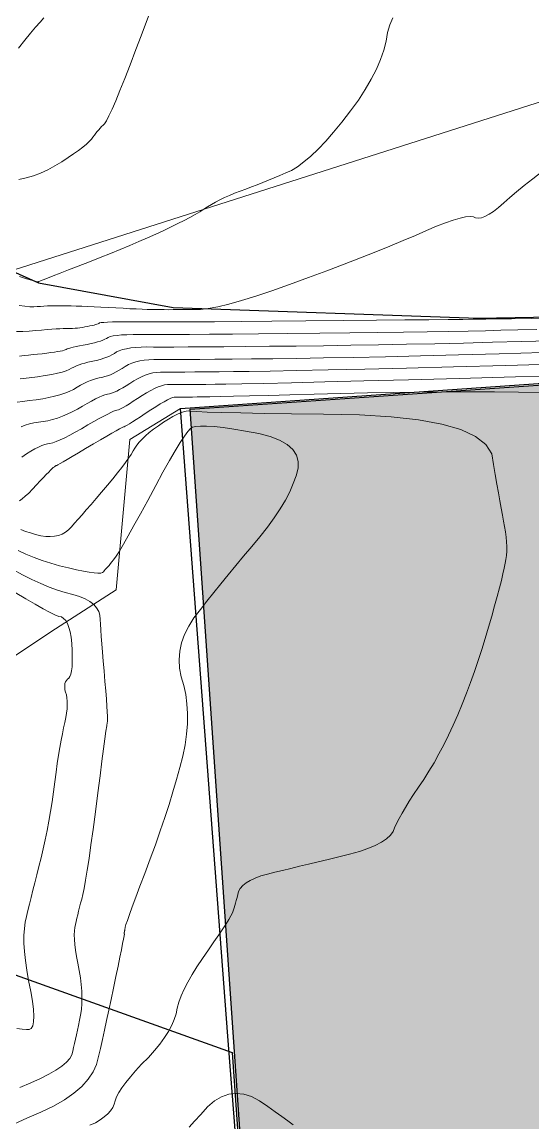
# Model space of a CAD drawing. Extents: x -19176 to -17597, y 5652440 to 5654285.
# Drawn here: x -18158.04 to -18145.49, y 5653003.27 to 5653030.33 of the extents above; entities that cross this region are included whole.
import ezdxf

# ---------------------------------------------------------------- set-up
doc = ezdxf.new("R2010")
doc.units = 0
doc.header["$LTSCALE"] = 5
for name, color, linetype in [('AS-FENCE-DASH', 48, 'foc-FENCE-DASH'), ('AS-ROADS', 254, 'Continuous'), ('F-RW', 190, 'Continuous'), ('P-PROPOSED', 10, 'Continuous'), ('P-PROPOSED-H', 21, 'Continuous')]:
    doc.layers.add(name, color=color, linetype=linetype)
for name, color, linetype, lineweight, true_color in [('AS-STORM', 7, 'foc-STORM', 9, 0x29a300), ('C-TOPO-MAJR', 7, 'Continuous', 15, 0xd3aa5f), ('C-TOPO-MINR', 7, 'Continuous', 13, 0xe9d5af)]:
    doc.layers.add(name, color=color, linetype=linetype, lineweight=lineweight, true_color=true_color)
doc.layers.add('T-ELEVATION', color=48, linetype='Continuous', lineweight=18)
doc.styles.add('foc-LtypeFont', font='ARIALN.TTF', dxfattribs={"height": 7.35})
doc.linetypes.add('foc-FENCE-DASH', pattern='A,0.5,-0.5,1,-0.5,1,-0.5,1,-0.5,1,-0.5,["X",foc-LtypeFont,S=0.2,R=0,X=-0.625,Y=-0.75],-0.5', length=7.5)
doc.linetypes.add('foc-STORM', pattern='A,10,-1,["ST",foc-LtypeFont,S=0.2,R=0,X=-0.5,Y=-0.75],-2.75', length=13.75)

msp = doc.modelspace()

# ---------------------------------------------------------------- hatches: boundary and pattern name
at = {"layer": 'P-PROPOSED-H'}
h = msp.add_hatch(color=256, dxfattribs=at)
h.dxf.hatch_style = 1
h.paths.add_polyline_path([(-18151.85, 5652990.886), (-18153.911, 5653020.815), (-18123.982, 5653022.876), (-18121.921, 5652992.947)])

# ---------------------------------------------------------------- linework, layer by layer
at = {"layer": 'AS-FENCE-DASH', "flags": 128}
msp.add_lwpolyline([(-18152.776, 5653002.675), (-18152.987, 5653005.397), (-18154.149, 5653020.827), (-18138.678, 5653021.908), (-18124.264, 5653022.882), (-18123.11, 5653007.444), (-18122.048, 5652993.07), (-18136.889, 5652991.885), (-18151.842, 5652990.718)], dxfattribs=at)
at = {"layer": 'AS-ROADS', "flags": 128}
msp.add_lwpolyline([(-18173.716, 5653060.097), (-18171.888, 5653054.701), (-18170.318, 5653048.421), (-18168.056, 5653041.679), (-18165.734, 5653034.44), (-18164.684, 5653030.423), (-18163.302, 5653027.678), (-18160.501, 5653025.194), (-18157.639, 5653023.919), (-18154.329, 5653023.311), (-18146.831, 5653023.049), (-18139.129, 5653023.189), (-18135.801, 5653023.071)], dxfattribs=at)
at = {"layer": 'AS-STORM', "flags": 128}
msp.add_lwpolyline([(-18172.695, 5653062.825), (-18167.991, 5653021.129), (-18126.71, 5653034.315), (-18127.274, 5653041.219)], dxfattribs=at)
at = {"layer": 'C-TOPO-MAJR', "flags": 128}
for points in [[(-18158.178, 5653022.721), (-18158.022, 5653022.721), (-18157.865, 5653022.728), (-18157.706, 5653022.744), (-18157.561, 5653022.757), (-18157.429, 5653022.769), (-18157.31, 5653022.778), (-18157.203, 5653022.785), (-18157.111, 5653022.791), (-18157.031, 5653022.794), (-18156.964, 5653022.796), (-18156.911, 5653022.795), (-18156.856, 5653022.796), (-18156.799, 5653022.799), (-18156.741, 5653022.803), (-18156.682, 5653022.809), (-18156.622, 5653022.816), (-18156.56, 5653022.825), (-18156.496, 5653022.835), (-18156.431, 5653022.848), (-18156.373, 5653022.859), (-18156.32, 5653022.871), (-18156.274, 5653022.882), (-18156.235, 5653022.893), (-18156.202, 5653022.903), (-18156.175, 5653022.914), (-18156.154, 5653022.923), (-18156.14, 5653022.933), (-18156.099, 5653022.941), (-18156.033, 5653022.948), (-18155.94, 5653022.953), (-18155.821, 5653022.957), (-18155.676, 5653022.959), (-18155.505, 5653022.96), (-18155.308, 5653022.959), (-18155.085, 5653022.957), (-18154.774, 5653022.957), (-18154.375, 5653022.958), (-18153.889, 5653022.96), (-18153.316, 5653022.964), (-18152.654, 5653022.969), (-18151.906, 5653022.975), (-18151.069, 5653022.983), (-18150.146, 5653022.992), (-18149.334, 5653023), (-18148.634, 5653023.007), (-18148.047, 5653023.014), (-18147.571, 5653023.019), (-18147.208, 5653023.022), (-18146.957, 5653023.025), (-18146.818, 5653023.027), (-18146.791, 5653023.028), (-18146.648, 5653023.03), (-18146.39, 5653023.032), (-18146.017, 5653023.036), (-18145.529, 5653023.041), (-18144.925, 5653023.047)], [(-18158.051, 5653019.634), (-18157.937, 5653019.712), (-18157.83, 5653019.779), (-18157.731, 5653019.836), (-18157.64, 5653019.883), (-18157.557, 5653019.92), (-18157.482, 5653019.947), (-18157.416, 5653019.964), (-18157.357, 5653019.971), (-18157.285, 5653019.989), (-18157.2, 5653020.018), (-18157.103, 5653020.058), (-18156.992, 5653020.109), (-18156.869, 5653020.171), (-18156.733, 5653020.245), (-18156.584, 5653020.329), (-18156.422, 5653020.425), (-18156.277, 5653020.509), (-18156.147, 5653020.582), (-18156.035, 5653020.644), (-18155.938, 5653020.695), (-18155.858, 5653020.735), (-18155.794, 5653020.763), (-18155.746, 5653020.78), (-18155.715, 5653020.786), (-18155.674, 5653020.8), (-18155.622, 5653020.824), (-18155.559, 5653020.856), (-18155.486, 5653020.898), (-18155.403, 5653020.948), (-18155.309, 5653021.007), (-18155.204, 5653021.075), (-18155.089, 5653021.152), (-18154.981, 5653021.219), (-18154.879, 5653021.276), (-18154.784, 5653021.324), (-18154.696, 5653021.362), (-18154.614, 5653021.391), (-18154.539, 5653021.409), (-18154.47, 5653021.418), (-18154.408, 5653021.418), (-18154.322, 5653021.418), (-18154.212, 5653021.418), (-18154.077, 5653021.419), (-18153.918, 5653021.42), (-18153.734, 5653021.421), (-18153.526, 5653021.423), (-18153.294, 5653021.425), (-18153.038, 5653021.427), (-18152.641, 5653021.434), (-18152.103, 5653021.446), (-18151.424, 5653021.462), (-18150.605, 5653021.482), (-18149.644, 5653021.507), (-18148.543, 5653021.536), (-18147.301, 5653021.569), (-18145.918, 5653021.607), (-18144.688, 5653021.64)], [(-18158.211, 5653016.306), (-18157.949, 5653016.15), (-18157.721, 5653016.017), (-18157.526, 5653015.907), (-18157.364, 5653015.821), (-18157.235, 5653015.759), (-18157.139, 5653015.72), (-18157.076, 5653015.705), (-18157.02, 5653015.67), (-18156.97, 5653015.616), (-18156.927, 5653015.542), (-18156.891, 5653015.449), (-18156.861, 5653015.337), (-18156.838, 5653015.205), (-18156.821, 5653015.054), (-18156.811, 5653014.883), (-18156.807, 5653014.731), (-18156.808, 5653014.597), (-18156.814, 5653014.481), (-18156.826, 5653014.383), (-18156.843, 5653014.303), (-18156.866, 5653014.242), (-18156.894, 5653014.199), (-18156.927, 5653014.174), (-18156.954, 5653014.144), (-18156.974, 5653014.109), (-18156.987, 5653014.069), (-18156.994, 5653014.024), (-18156.994, 5653013.973), (-18156.987, 5653013.918), (-18156.973, 5653013.857), (-18156.953, 5653013.792), (-18156.939, 5653013.718), (-18156.931, 5653013.636), (-18156.93, 5653013.547), (-18156.935, 5653013.449), (-18156.947, 5653013.343), (-18156.965, 5653013.23), (-18156.989, 5653013.108), (-18157.02, 5653012.978), (-18157.051, 5653012.833), (-18157.082, 5653012.674), (-18157.113, 5653012.499), (-18157.145, 5653012.31), (-18157.176, 5653012.106), (-18157.208, 5653011.887), (-18157.24, 5653011.653), (-18157.271, 5653011.404), (-18157.306, 5653011.159), (-18157.344, 5653010.919), (-18157.384, 5653010.683), (-18157.427, 5653010.452), (-18157.473, 5653010.226), (-18157.522, 5653010.003), (-18157.574, 5653009.785), (-18157.629, 5653009.572), (-18157.68, 5653009.368), (-18157.729, 5653009.173), (-18157.775, 5653008.988), (-18157.819, 5653008.812), (-18157.859, 5653008.646), (-18157.897, 5653008.488), (-18157.932, 5653008.34), (-18157.964, 5653008.202), (-18157.985, 5653008.047), (-18157.996, 5653007.875), (-18157.995, 5653007.687), (-18157.983, 5653007.482), (-18157.961, 5653007.26), (-18157.927, 5653007.022), (-18157.883, 5653006.767), (-18157.827, 5653006.496), (-18157.787, 5653006.259), (-18157.762, 5653006.056), (-18157.753, 5653005.888), (-18157.759, 5653005.755), (-18157.78, 5653005.656), (-18157.816, 5653005.591), (-18157.868, 5653005.561), (-18157.935, 5653005.566), (-18158.036, 5653005.574), (-18158.17, 5653005.587)]]:
    msp.add_lwpolyline(points, dxfattribs=at)
at = {"layer": 'C-TOPO-MINR', "flags": 128}
for points in [[(-18158.13, 5653029.687), (-18157.974, 5653029.884), (-18157.833, 5653030.057), (-18157.708, 5653030.206), (-18157.598, 5653030.331), (-18157.503, 5653030.433)], [(-18158.124, 5653026.461), (-18157.943, 5653026.5), (-18157.764, 5653026.553), (-18157.587, 5653026.619), (-18157.412, 5653026.699), (-18157.238, 5653026.792), (-18157.066, 5653026.898), (-18156.912, 5653026.997), (-18156.774, 5653027.09), (-18156.653, 5653027.175), (-18156.549, 5653027.254), (-18156.462, 5653027.326), (-18156.391, 5653027.391), (-18156.338, 5653027.449), (-18156.302, 5653027.501), (-18156.266, 5653027.55), (-18156.23, 5653027.597), (-18156.194, 5653027.641), (-18156.158, 5653027.683), (-18156.123, 5653027.723), (-18156.087, 5653027.76), (-18156.052, 5653027.795), (-18156.017, 5653027.828), (-18155.968, 5653027.904), (-18155.906, 5653028.024), (-18155.83, 5653028.187), (-18155.74, 5653028.394), (-18155.637, 5653028.645), (-18155.519, 5653028.94), (-18155.388, 5653029.278), (-18155.244, 5653029.659), (-18155.117, 5653029.993), (-18155.009, 5653030.279), (-18154.919, 5653030.518)], [(-18158.103, 5653024.073), (-18157.935, 5653024.022), (-18157.808, 5653023.983), (-18157.72, 5653023.958), (-18157.673, 5653023.945), (-18157.666, 5653023.945), (-18157.66, 5653023.945), (-18157.653, 5653023.945), (-18157.648, 5653023.946), (-18157.643, 5653023.947), (-18157.638, 5653023.948), (-18157.634, 5653023.949), (-18157.631, 5653023.951), (-18157.628, 5653023.953), (-18157.591, 5653023.968), (-18157.521, 5653023.995), (-18157.417, 5653024.036), (-18157.278, 5653024.09), (-18157.107, 5653024.157), (-18156.901, 5653024.237), (-18156.661, 5653024.329), (-18156.388, 5653024.435), (-18156.125, 5653024.539), (-18155.872, 5653024.64), (-18155.628, 5653024.74), (-18155.395, 5653024.838), (-18155.172, 5653024.934), (-18154.958, 5653025.027), (-18154.755, 5653025.119), (-18154.562, 5653025.209), (-18154.381, 5653025.295), (-18154.214, 5653025.377), (-18154.06, 5653025.455), (-18153.919, 5653025.529), (-18153.791, 5653025.6), (-18153.676, 5653025.666), (-18153.574, 5653025.729), (-18153.485, 5653025.788), (-18153.39, 5653025.846), (-18153.289, 5653025.903), (-18153.181, 5653025.959), (-18153.067, 5653026.014), (-18152.946, 5653026.068), (-18152.82, 5653026.121), (-18152.686, 5653026.173), (-18152.547, 5653026.224), (-18152.407, 5653026.276), (-18152.267, 5653026.33), (-18152.127, 5653026.386), (-18151.987, 5653026.443), (-18151.846, 5653026.501), (-18151.705, 5653026.561), (-18151.564, 5653026.623), (-18151.423, 5653026.685), (-18151.273, 5653026.775), (-18151.114, 5653026.891), (-18150.945, 5653027.034), (-18150.768, 5653027.203), (-18150.581, 5653027.399), (-18150.386, 5653027.621), (-18150.181, 5653027.87), (-18149.968, 5653028.146), (-18149.777, 5653028.413), (-18149.608, 5653028.673), (-18149.461, 5653028.926), (-18149.336, 5653029.17), (-18149.234, 5653029.407), (-18149.154, 5653029.636), (-18149.096, 5653029.857), (-18149.061, 5653030.07), (-18149.005, 5653030.262), (-18148.928, 5653030.432)], [(-18158.111, 5653023.366), (-18157.971, 5653023.343), (-18157.851, 5653023.329), (-18157.751, 5653023.327), (-18157.673, 5653023.334), (-18157.591, 5653023.341), (-18157.507, 5653023.346), (-18157.42, 5653023.351), (-18157.331, 5653023.354), (-18157.238, 5653023.356), (-18157.143, 5653023.357), (-18157.046, 5653023.357), (-18156.946, 5653023.356), (-18156.834, 5653023.354), (-18156.711, 5653023.35), (-18156.577, 5653023.345), (-18156.431, 5653023.339), (-18156.274, 5653023.332), (-18156.106, 5653023.323), (-18155.926, 5653023.314), (-18155.735, 5653023.303), (-18155.556, 5653023.293), (-18155.39, 5653023.284), (-18155.236, 5653023.277), (-18155.094, 5653023.271), (-18154.964, 5653023.267), (-18154.847, 5653023.263), (-18154.742, 5653023.261), (-18154.649, 5653023.26), (-18154.55, 5653023.26), (-18154.443, 5653023.259), (-18154.329, 5653023.26), (-18154.208, 5653023.26), (-18154.081, 5653023.26), (-18153.946, 5653023.261), (-18153.804, 5653023.263), (-18153.655, 5653023.264), (-18153.465, 5653023.287), (-18153.235, 5653023.332), (-18152.964, 5653023.398), (-18152.652, 5653023.485), (-18152.3, 5653023.594), (-18151.907, 5653023.725), (-18151.473, 5653023.877), (-18150.999, 5653024.05), (-18150.549, 5653024.217), (-18150.125, 5653024.378), (-18149.725, 5653024.533), (-18149.351, 5653024.68), (-18149.001, 5653024.822), (-18148.677, 5653024.957), (-18148.377, 5653025.086), (-18148.103, 5653025.208), (-18147.855, 5653025.312), (-18147.636, 5653025.397), (-18147.444, 5653025.463), (-18147.279, 5653025.511), (-18147.142, 5653025.54), (-18147.033, 5653025.55), (-18146.951, 5653025.541), (-18146.896, 5653025.514), (-18146.831, 5653025.506), (-18146.754, 5653025.519), (-18146.666, 5653025.552), (-18146.567, 5653025.604), (-18146.457, 5653025.677), (-18146.335, 5653025.77), (-18146.203, 5653025.883), (-18146.059, 5653026.015), (-18145.893, 5653026.159), (-18145.704, 5653026.314), (-18145.493, 5653026.48), (-18145.26, 5653026.657)], [(-18158.102, 5653022.118), (-18157.992, 5653022.13), (-18157.881, 5653022.142), (-18157.771, 5653022.154), (-18157.659, 5653022.166), (-18157.547, 5653022.178), (-18157.435, 5653022.191), (-18157.335, 5653022.204), (-18157.246, 5653022.216), (-18157.169, 5653022.228), (-18157.104, 5653022.24), (-18157.051, 5653022.251), (-18157.009, 5653022.262), (-18156.98, 5653022.273), (-18156.962, 5653022.284), (-18156.933, 5653022.295), (-18156.894, 5653022.308), (-18156.845, 5653022.322), (-18156.785, 5653022.337), (-18156.715, 5653022.353), (-18156.634, 5653022.37), (-18156.542, 5653022.388), (-18156.441, 5653022.407), (-18156.347, 5653022.426), (-18156.262, 5653022.446), (-18156.186, 5653022.467), (-18156.118, 5653022.488), (-18156.058, 5653022.509), (-18156.007, 5653022.531), (-18155.964, 5653022.554), (-18155.93, 5653022.577), (-18155.876, 5653022.597), (-18155.802, 5653022.613), (-18155.709, 5653022.627), (-18155.596, 5653022.638), (-18155.464, 5653022.645), (-18155.312, 5653022.65), (-18155.141, 5653022.651), (-18154.949, 5653022.65), (-18154.683, 5653022.649), (-18154.343, 5653022.65), (-18153.927, 5653022.652), (-18153.436, 5653022.655), (-18152.87, 5653022.659), (-18152.23, 5653022.665), (-18151.514, 5653022.671), (-18150.724, 5653022.679), (-18149.986, 5653022.687), (-18149.3, 5653022.696), (-18148.666, 5653022.705), (-18148.084, 5653022.714), (-18147.554, 5653022.723), (-18147.077, 5653022.733), (-18146.651, 5653022.743), (-18146.278, 5653022.753), (-18145.858, 5653022.763), (-18145.391, 5653022.772)], [(-18158.091, 5653021.559), (-18157.864, 5653021.585), (-18157.659, 5653021.612), (-18157.475, 5653021.639), (-18157.313, 5653021.667), (-18157.172, 5653021.696), (-18157.054, 5653021.726), (-18156.956, 5653021.756), (-18156.881, 5653021.787), (-18156.827, 5653021.819), (-18156.769, 5653021.849), (-18156.707, 5653021.877), (-18156.642, 5653021.902), (-18156.573, 5653021.926), (-18156.5, 5653021.948), (-18156.424, 5653021.968), (-18156.343, 5653021.986), (-18156.259, 5653022.001), (-18156.179, 5653022.02), (-18156.102, 5653022.041), (-18156.029, 5653022.064), (-18155.96, 5653022.09), (-18155.894, 5653022.119), (-18155.832, 5653022.15), (-18155.774, 5653022.184), (-18155.72, 5653022.22), (-18155.652, 5653022.252), (-18155.571, 5653022.279), (-18155.478, 5653022.301), (-18155.371, 5653022.319), (-18155.252, 5653022.332), (-18155.119, 5653022.34), (-18154.973, 5653022.343), (-18154.814, 5653022.342), (-18154.593, 5653022.341), (-18154.31, 5653022.342), (-18153.964, 5653022.343), (-18153.556, 5653022.346), (-18153.086, 5653022.35), (-18152.554, 5653022.354), (-18151.959, 5653022.36), (-18151.303, 5653022.366), (-18150.638, 5653022.374), (-18149.965, 5653022.384), (-18149.285, 5653022.396), (-18148.597, 5653022.409), (-18147.9, 5653022.424), (-18147.196, 5653022.44), (-18146.484, 5653022.458), (-18145.765, 5653022.478), (-18145.067, 5653022.496)], [(-18158.163, 5653020.982), (-18158.022, 5653021.006), (-18157.866, 5653021.027), (-18157.695, 5653021.047), (-18157.534, 5653021.071), (-18157.383, 5653021.098), (-18157.243, 5653021.131), (-18157.112, 5653021.167), (-18156.992, 5653021.207), (-18156.882, 5653021.252), (-18156.782, 5653021.301), (-18156.692, 5653021.354), (-18156.605, 5653021.402), (-18156.521, 5653021.445), (-18156.44, 5653021.483), (-18156.361, 5653021.516), (-18156.286, 5653021.544), (-18156.214, 5653021.566), (-18156.144, 5653021.584), (-18156.078, 5653021.596), (-18156.01, 5653021.613), (-18155.942, 5653021.635), (-18155.872, 5653021.662), (-18155.802, 5653021.693), (-18155.73, 5653021.729), (-18155.658, 5653021.769), (-18155.584, 5653021.814), (-18155.51, 5653021.864), (-18155.428, 5653021.908), (-18155.341, 5653021.945), (-18155.247, 5653021.976), (-18155.146, 5653022), (-18155.039, 5653022.018), (-18154.926, 5653022.03), (-18154.805, 5653022.035), (-18154.679, 5653022.034), (-18154.503, 5653022.033), (-18154.277, 5653022.034), (-18154.002, 5653022.035), (-18153.677, 5653022.037), (-18153.302, 5653022.04), (-18152.878, 5653022.044), (-18152.404, 5653022.048), (-18151.881, 5653022.053), (-18151.29, 5653022.062), (-18150.631, 5653022.073), (-18149.904, 5653022.087), (-18149.109, 5653022.104), (-18148.247, 5653022.125), (-18147.316, 5653022.148), (-18146.318, 5653022.174), (-18145.252, 5653022.203)], [(-18158.065, 5653020.383), (-18157.964, 5653020.42), (-18157.86, 5653020.451), (-18157.752, 5653020.477), (-18157.641, 5653020.496), (-18157.526, 5653020.509), (-18157.41, 5653020.53), (-18157.292, 5653020.558), (-18157.173, 5653020.594), (-18157.052, 5653020.638), (-18156.931, 5653020.689), (-18156.807, 5653020.748), (-18156.683, 5653020.815), (-18156.557, 5653020.889), (-18156.441, 5653020.956), (-18156.334, 5653021.014), (-18156.237, 5653021.064), (-18156.15, 5653021.105), (-18156.072, 5653021.139), (-18156.004, 5653021.165), (-18155.945, 5653021.182), (-18155.897, 5653021.191), (-18155.842, 5653021.207), (-18155.782, 5653021.23), (-18155.716, 5653021.259), (-18155.644, 5653021.295), (-18155.566, 5653021.338), (-18155.483, 5653021.388), (-18155.394, 5653021.445), (-18155.299, 5653021.508), (-18155.205, 5653021.563), (-18155.11, 5653021.611), (-18155.016, 5653021.65), (-18154.921, 5653021.681), (-18154.827, 5653021.704), (-18154.732, 5653021.719), (-18154.638, 5653021.727), (-18154.544, 5653021.726), (-18154.412, 5653021.726), (-18154.244, 5653021.726), (-18154.039, 5653021.727), (-18153.797, 5653021.728), (-18153.518, 5653021.73), (-18153.202, 5653021.733), (-18152.849, 5653021.737), (-18152.46, 5653021.74), (-18151.942, 5653021.749), (-18151.296, 5653021.761), (-18150.523, 5653021.778), (-18149.622, 5653021.8), (-18148.593, 5653021.825), (-18147.436, 5653021.855), (-18146.151, 5653021.89), (-18144.739, 5653021.929)], [(-18158.107, 5653018.558), (-18158.039, 5653018.608), (-18157.963, 5653018.673), (-18157.878, 5653018.752), (-18157.786, 5653018.846), (-18157.686, 5653018.955), (-18157.596, 5653019.052), (-18157.516, 5653019.137), (-18157.447, 5653019.209), (-18157.388, 5653019.269), (-18157.34, 5653019.318), (-18157.303, 5653019.354), (-18157.275, 5653019.378), (-18157.259, 5653019.39), (-18157.244, 5653019.4), (-18157.23, 5653019.409), (-18157.219, 5653019.417), (-18157.209, 5653019.423), (-18157.201, 5653019.428), (-18157.195, 5653019.431), (-18157.19, 5653019.433), (-18157.187, 5653019.433), (-18157.16, 5653019.448), (-18157.109, 5653019.477), (-18157.033, 5653019.521), (-18156.932, 5653019.58), (-18156.808, 5653019.653), (-18156.659, 5653019.741), (-18156.485, 5653019.843), (-18156.287, 5653019.96), (-18156.112, 5653020.063), (-18155.961, 5653020.151), (-18155.832, 5653020.225), (-18155.726, 5653020.285), (-18155.644, 5653020.33), (-18155.584, 5653020.361), (-18155.547, 5653020.378), (-18155.534, 5653020.381), (-18155.505, 5653020.394), (-18155.461, 5653020.419), (-18155.402, 5653020.454), (-18155.328, 5653020.5), (-18155.239, 5653020.558), (-18155.134, 5653020.626), (-18155.014, 5653020.705), (-18154.879, 5653020.795), (-18154.757, 5653020.874), (-18154.649, 5653020.942), (-18154.553, 5653020.998), (-18154.471, 5653021.043), (-18154.402, 5653021.077), (-18154.346, 5653021.099), (-18154.303, 5653021.11), (-18154.273, 5653021.11), (-18154.232, 5653021.11), (-18154.179, 5653021.11), (-18154.114, 5653021.11), (-18154.038, 5653021.111), (-18153.95, 5653021.111), (-18153.851, 5653021.112), (-18153.739, 5653021.113), (-18153.617, 5653021.115), (-18153.426, 5653021.118), (-18153.169, 5653021.123), (-18152.843, 5653021.131), (-18152.451, 5653021.141), (-18151.99, 5653021.153), (-18151.463, 5653021.166), (-18150.867, 5653021.183), (-18150.205, 5653021.201), (-18149.552, 5653021.216), (-18148.909, 5653021.227), (-18148.275, 5653021.235), (-18147.651, 5653021.24), (-18147.038, 5653021.241), (-18146.433, 5653021.239), (-18145.839, 5653021.234), (-18145.254, 5653021.225)], [(-18158.073, 5653017.854), (-18157.955, 5653017.81), (-18157.833, 5653017.771), (-18157.708, 5653017.735), (-18157.581, 5653017.704), (-18157.46, 5653017.686), (-18157.348, 5653017.681), (-18157.243, 5653017.688), (-18157.145, 5653017.709), (-18157.055, 5653017.744), (-18156.972, 5653017.791), (-18156.897, 5653017.851), (-18156.829, 5653017.924), (-18156.752, 5653018.01), (-18156.665, 5653018.107), (-18156.569, 5653018.217), (-18156.464, 5653018.338), (-18156.348, 5653018.472), (-18156.224, 5653018.618), (-18156.089, 5653018.776), (-18155.946, 5653018.946), (-18155.815, 5653019.104), (-18155.698, 5653019.249), (-18155.594, 5653019.381), (-18155.504, 5653019.501), (-18155.426, 5653019.608), (-18155.362, 5653019.703), (-18155.312, 5653019.786), (-18155.274, 5653019.855), (-18155.225, 5653019.928), (-18155.165, 5653020.002), (-18155.094, 5653020.078), (-18155.011, 5653020.157), (-18154.916, 5653020.238), (-18154.81, 5653020.321), (-18154.693, 5653020.407), (-18154.565, 5653020.494), (-18154.446, 5653020.57), (-18154.338, 5653020.634), (-18154.24, 5653020.685), (-18154.152, 5653020.725), (-18154.074, 5653020.752), (-18154.006, 5653020.768), (-18153.949, 5653020.771), (-18153.901, 5653020.763), (-18153.749, 5653020.753), (-18153.492, 5653020.744), (-18153.13, 5653020.733), (-18152.664, 5653020.723), (-18152.093, 5653020.711), (-18151.417, 5653020.699), (-18150.636, 5653020.687), (-18149.751, 5653020.673), (-18148.971, 5653020.629), (-18148.296, 5653020.554), (-18147.726, 5653020.448), (-18147.261, 5653020.31), (-18146.902, 5653020.142), (-18146.648, 5653019.942), (-18146.499, 5653019.712), (-18146.456, 5653019.45), (-18146.414, 5653019.204), (-18146.375, 5653018.974), (-18146.338, 5653018.76), (-18146.302, 5653018.562), (-18146.269, 5653018.379), (-18146.239, 5653018.212), (-18146.21, 5653018.061), (-18146.183, 5653017.926), (-18146.162, 5653017.796), (-18146.147, 5653017.67), (-18146.136, 5653017.55), (-18146.132, 5653017.435), (-18146.132, 5653017.325), (-18146.139, 5653017.22), (-18146.15, 5653017.12), (-18146.167, 5653017.025), (-18146.192, 5653016.907), (-18146.224, 5653016.767), (-18146.264, 5653016.605), (-18146.311, 5653016.419), (-18146.366, 5653016.211), (-18146.429, 5653015.981), (-18146.499, 5653015.728), (-18146.577, 5653015.452), (-18146.658, 5653015.178), (-18146.744, 5653014.906), (-18146.833, 5653014.635), (-18146.926, 5653014.365), (-18147.023, 5653014.097), (-18147.124, 5653013.83), (-18147.228, 5653013.565), (-18147.337, 5653013.301), (-18147.448, 5653013.047), (-18147.562, 5653012.801), (-18147.678, 5653012.565), (-18147.797, 5653012.338), (-18147.919, 5653012.12), (-18148.044, 5653011.911), (-18148.171, 5653011.711), (-18148.301, 5653011.52), (-18148.419, 5653011.342), (-18148.526, 5653011.175), (-18148.621, 5653011.021), (-18148.705, 5653010.878), (-18148.777, 5653010.748), (-18148.838, 5653010.63), (-18148.887, 5653010.523), (-18148.924, 5653010.429), (-18148.99, 5653010.339), (-18149.085, 5653010.252), (-18149.209, 5653010.169), (-18149.362, 5653010.09), (-18149.543, 5653010.014), (-18149.753, 5653009.942), (-18149.992, 5653009.873), (-18150.26, 5653009.808), (-18150.517, 5653009.746), (-18150.763, 5653009.687), (-18150.999, 5653009.63), (-18151.223, 5653009.576), (-18151.437, 5653009.524), (-18151.64, 5653009.476), (-18151.833, 5653009.43), (-18152.014, 5653009.386), (-18152.175, 5653009.339), (-18152.317, 5653009.287), (-18152.438, 5653009.23), (-18152.538, 5653009.169), (-18152.619, 5653009.103), (-18152.679, 5653009.033), (-18152.72, 5653008.959), (-18152.74, 5653008.88), (-18152.759, 5653008.806), (-18152.778, 5653008.737), (-18152.797, 5653008.672), (-18152.814, 5653008.612), (-18152.832, 5653008.557), (-18152.848, 5653008.506), (-18152.865, 5653008.46), (-18152.88, 5653008.419), (-18152.913, 5653008.356), (-18152.962, 5653008.271), (-18153.028, 5653008.165), (-18153.111, 5653008.038), (-18153.21, 5653007.889), (-18153.326, 5653007.718), (-18153.46, 5653007.526), (-18153.609, 5653007.312), (-18153.744, 5653007.108), (-18153.863, 5653006.914), (-18153.967, 5653006.729), (-18154.056, 5653006.554), (-18154.129, 5653006.389), (-18154.187, 5653006.234), (-18154.23, 5653006.088), (-18154.257, 5653005.952), (-18154.302, 5653005.812), (-18154.364, 5653005.667), (-18154.444, 5653005.518), (-18154.541, 5653005.365), (-18154.655, 5653005.207), (-18154.787, 5653005.045), (-18154.936, 5653004.879), (-18155.103, 5653004.708), (-18155.251, 5653004.548), (-18155.381, 5653004.398), (-18155.493, 5653004.259), (-18155.587, 5653004.131), (-18155.662, 5653004.014), (-18155.719, 5653003.907), (-18155.757, 5653003.811), (-18155.778, 5653003.726), (-18155.814, 5653003.643), (-18155.867, 5653003.564), (-18155.936, 5653003.487), (-18156.022, 5653003.413), (-18156.123, 5653003.342), (-18156.241, 5653003.273), (-18156.375, 5653003.208)], [(-18158.141, 5653017.342), (-18157.948, 5653017.252), (-18157.748, 5653017.17), (-18157.544, 5653017.095), (-18157.335, 5653017.027), (-18157.12, 5653016.966), (-18156.9, 5653016.912), (-18156.705, 5653016.867), (-18156.535, 5653016.832), (-18156.39, 5653016.806), (-18156.271, 5653016.79), (-18156.176, 5653016.783), (-18156.106, 5653016.785), (-18156.062, 5653016.797), (-18156.043, 5653016.818), (-18156.021, 5653016.842), (-18155.996, 5653016.87), (-18155.969, 5653016.901), (-18155.938, 5653016.936), (-18155.905, 5653016.974), (-18155.87, 5653017.016), (-18155.832, 5653017.061), (-18155.791, 5653017.109), (-18155.73, 5653017.198), (-18155.65, 5653017.326), (-18155.55, 5653017.495), (-18155.431, 5653017.703), (-18155.292, 5653017.952), (-18155.133, 5653018.24), (-18154.955, 5653018.569), (-18154.758, 5653018.938), (-18154.579, 5653019.264), (-18154.419, 5653019.548), (-18154.278, 5653019.791), (-18154.156, 5653019.991), (-18154.053, 5653020.149), (-18153.968, 5653020.265), (-18153.903, 5653020.339), (-18153.856, 5653020.371), (-18153.774, 5653020.391), (-18153.658, 5653020.4), (-18153.506, 5653020.398), (-18153.32, 5653020.384), (-18153.099, 5653020.36), (-18152.842, 5653020.323), (-18152.551, 5653020.276), (-18152.225, 5653020.217), (-18151.946, 5653020.142), (-18151.714, 5653020.052), (-18151.529, 5653019.945), (-18151.39, 5653019.823), (-18151.299, 5653019.685), (-18151.255, 5653019.531), (-18151.257, 5653019.361), (-18151.307, 5653019.176), (-18151.376, 5653018.983), (-18151.464, 5653018.783), (-18151.572, 5653018.576), (-18151.698, 5653018.363), (-18151.845, 5653018.142), (-18152.01, 5653017.914), (-18152.195, 5653017.679), (-18152.399, 5653017.437), (-18152.598, 5653017.2), (-18152.79, 5653016.969), (-18152.976, 5653016.742), (-18153.157, 5653016.52), (-18153.331, 5653016.303), (-18153.499, 5653016.092), (-18153.661, 5653015.885), (-18153.818, 5653015.684), (-18153.946, 5653015.481), (-18154.047, 5653015.276), (-18154.12, 5653015.071), (-18154.166, 5653014.864), (-18154.183, 5653014.655), (-18154.173, 5653014.445), (-18154.135, 5653014.234), (-18154.07, 5653014.021), (-18154.021, 5653013.8), (-18153.99, 5653013.57), (-18153.976, 5653013.33), (-18153.98, 5653013.082), (-18154, 5653012.825), (-18154.038, 5653012.56), (-18154.093, 5653012.285), (-18154.165, 5653012.002), (-18154.246, 5653011.709), (-18154.333, 5653011.407), (-18154.429, 5653011.096), (-18154.533, 5653010.775), (-18154.645, 5653010.446), (-18154.764, 5653010.107), (-18154.891, 5653009.759), (-18155.026, 5653009.401), (-18155.145, 5653009.086), (-18155.247, 5653008.813), (-18155.333, 5653008.582), (-18155.401, 5653008.393), (-18155.454, 5653008.246), (-18155.49, 5653008.141), (-18155.509, 5653008.079), (-18155.511, 5653008.058), (-18155.514, 5653008.04), (-18155.516, 5653008.023), (-18155.518, 5653008.009), (-18155.52, 5653007.997), (-18155.521, 5653007.986), (-18155.523, 5653007.978), (-18155.524, 5653007.972), (-18155.525, 5653007.969), (-18155.526, 5653007.965), (-18155.527, 5653007.961), (-18155.528, 5653007.958), (-18155.529, 5653007.955), (-18155.529, 5653007.952), (-18155.53, 5653007.949), (-18155.531, 5653007.946), (-18155.531, 5653007.944), (-18155.532, 5653007.941), (-18155.532, 5653007.937), (-18155.532, 5653007.933), (-18155.531, 5653007.928), (-18155.531, 5653007.923), (-18155.53, 5653007.918), (-18155.529, 5653007.912), (-18155.527, 5653007.905), (-18155.534, 5653007.864), (-18155.548, 5653007.786), (-18155.57, 5653007.674), (-18155.599, 5653007.526), (-18155.636, 5653007.342), (-18155.681, 5653007.124), (-18155.734, 5653006.87), (-18155.794, 5653006.58), (-18155.853, 5653006.303), (-18155.909, 5653006.038), (-18155.964, 5653005.785), (-18156.017, 5653005.545), (-18156.068, 5653005.316), (-18156.117, 5653005.1), (-18156.165, 5653004.896), (-18156.21, 5653004.705), (-18156.293, 5653004.519), (-18156.414, 5653004.339), (-18156.572, 5653004.166), (-18156.768, 5653003.998), (-18157.001, 5653003.836), (-18157.271, 5653003.68), (-18157.579, 5653003.531), (-18157.925, 5653003.387), (-18158.229, 5653003.247)], [(-18158.265, 5653016.871), (-18158.029, 5653016.742), (-18157.802, 5653016.627), (-18157.584, 5653016.526), (-18157.374, 5653016.439), (-18157.173, 5653016.365), (-18156.98, 5653016.306), (-18156.796, 5653016.261), (-18156.634, 5653016.209), (-18156.494, 5653016.15), (-18156.377, 5653016.084), (-18156.282, 5653016.011), (-18156.209, 5653015.93), (-18156.159, 5653015.843), (-18156.131, 5653015.749), (-18156.125, 5653015.647), (-18156.117, 5653015.526), (-18156.107, 5653015.385), (-18156.095, 5653015.224), (-18156.081, 5653015.043), (-18156.065, 5653014.842), (-18156.047, 5653014.621), (-18156.027, 5653014.38), (-18156.005, 5653014.119), (-18155.986, 5653013.888), (-18155.971, 5653013.687), (-18155.959, 5653013.516), (-18155.95, 5653013.375), (-18155.945, 5653013.264), (-18155.944, 5653013.183), (-18155.945, 5653013.131), (-18155.95, 5653013.11), (-18155.962, 5653013.032), (-18155.981, 5653012.898), (-18156.007, 5653012.708), (-18156.04, 5653012.461), (-18156.08, 5653012.158), (-18156.126, 5653011.799), (-18156.18, 5653011.383), (-18156.24, 5653010.911), (-18156.297, 5653010.484), (-18156.349, 5653010.103), (-18156.397, 5653009.768), (-18156.441, 5653009.477), (-18156.481, 5653009.232), (-18156.517, 5653009.033), (-18156.549, 5653008.879), (-18156.577, 5653008.77), (-18156.603, 5653008.666), (-18156.628, 5653008.567), (-18156.652, 5653008.473), (-18156.674, 5653008.383), (-18156.694, 5653008.299), (-18156.714, 5653008.219), (-18156.731, 5653008.143), (-18156.748, 5653008.073), (-18156.757, 5653007.988), (-18156.76, 5653007.89), (-18156.757, 5653007.778), (-18156.746, 5653007.652), (-18156.729, 5653007.512), (-18156.706, 5653007.359), (-18156.675, 5653007.191), (-18156.638, 5653007.01), (-18156.609, 5653006.835), (-18156.588, 5653006.667), (-18156.575, 5653006.504), (-18156.571, 5653006.349), (-18156.574, 5653006.199), (-18156.585, 5653006.056), (-18156.604, 5653005.919), (-18156.631, 5653005.789), (-18156.658, 5653005.664), (-18156.683, 5653005.544), (-18156.708, 5653005.43), (-18156.732, 5653005.322), (-18156.755, 5653005.219), (-18156.777, 5653005.122), (-18156.798, 5653005.03), (-18156.819, 5653004.943), (-18156.87, 5653004.854), (-18156.953, 5653004.761), (-18157.066, 5653004.665), (-18157.211, 5653004.566), (-18157.386, 5653004.464), (-18157.592, 5653004.359), (-18157.83, 5653004.25), (-18158.098, 5653004.139)], [(-18151.383, 5653003.223), (-18151.512, 5653003.317), (-18151.658, 5653003.422), (-18151.822, 5653003.54), (-18152.004, 5653003.67), (-18152.204, 5653003.812), (-18152.4, 5653003.913), (-18152.591, 5653003.973), (-18152.778, 5653003.993), (-18152.961, 5653003.971), (-18153.14, 5653003.909), (-18153.315, 5653003.806), (-18153.486, 5653003.662), (-18153.652, 5653003.477), (-18153.802, 5653003.31), (-18153.936, 5653003.16)]]:
    msp.add_lwpolyline(points, dxfattribs=at)
at = {"layer": 'F-RW'}
for p, q in [((-18243.844, 5653037.572), (-18152.876, 5653004.996)), ((-18152.876, 5653004.996), (-18151.895, 5652990.895))]:
    msp.add_line(p, q, dxfattribs=at)
at = {"layer": 'P-PROPOSED'}
msp.add_lwpolyline([(-18151.85, 5652990.886), (-18153.911, 5653020.815), (-18123.982, 5653022.876), (-18121.921, 5652992.947)], close=True, dxfattribs=at)
at = {"layer": 'T-ELEVATION', "flags": 128}
msp.add_lwpolyline([(-18154.149, 5653020.827), (-18155.395, 5653020.07), (-18155.728, 5653016.375), (-18157.221, 5653015.416), (-18158.242, 5653014.733), (-18158.423, 5653011.954), (-18158.467, 5653009.071), (-18159.239, 5653007.618), (-18161.162, 5653007.135), (-18164.423, 5653007.37), (-18166.797, 5653008.383), (-18168.82, 5653009.797), (-18169.895, 5653010.061), (-18171.807, 5653008.856), (-18174.845, 5653005.744), (-18178.171, 5653003.606)], dxfattribs=at)

doc.saveas('drawing.dxf')
